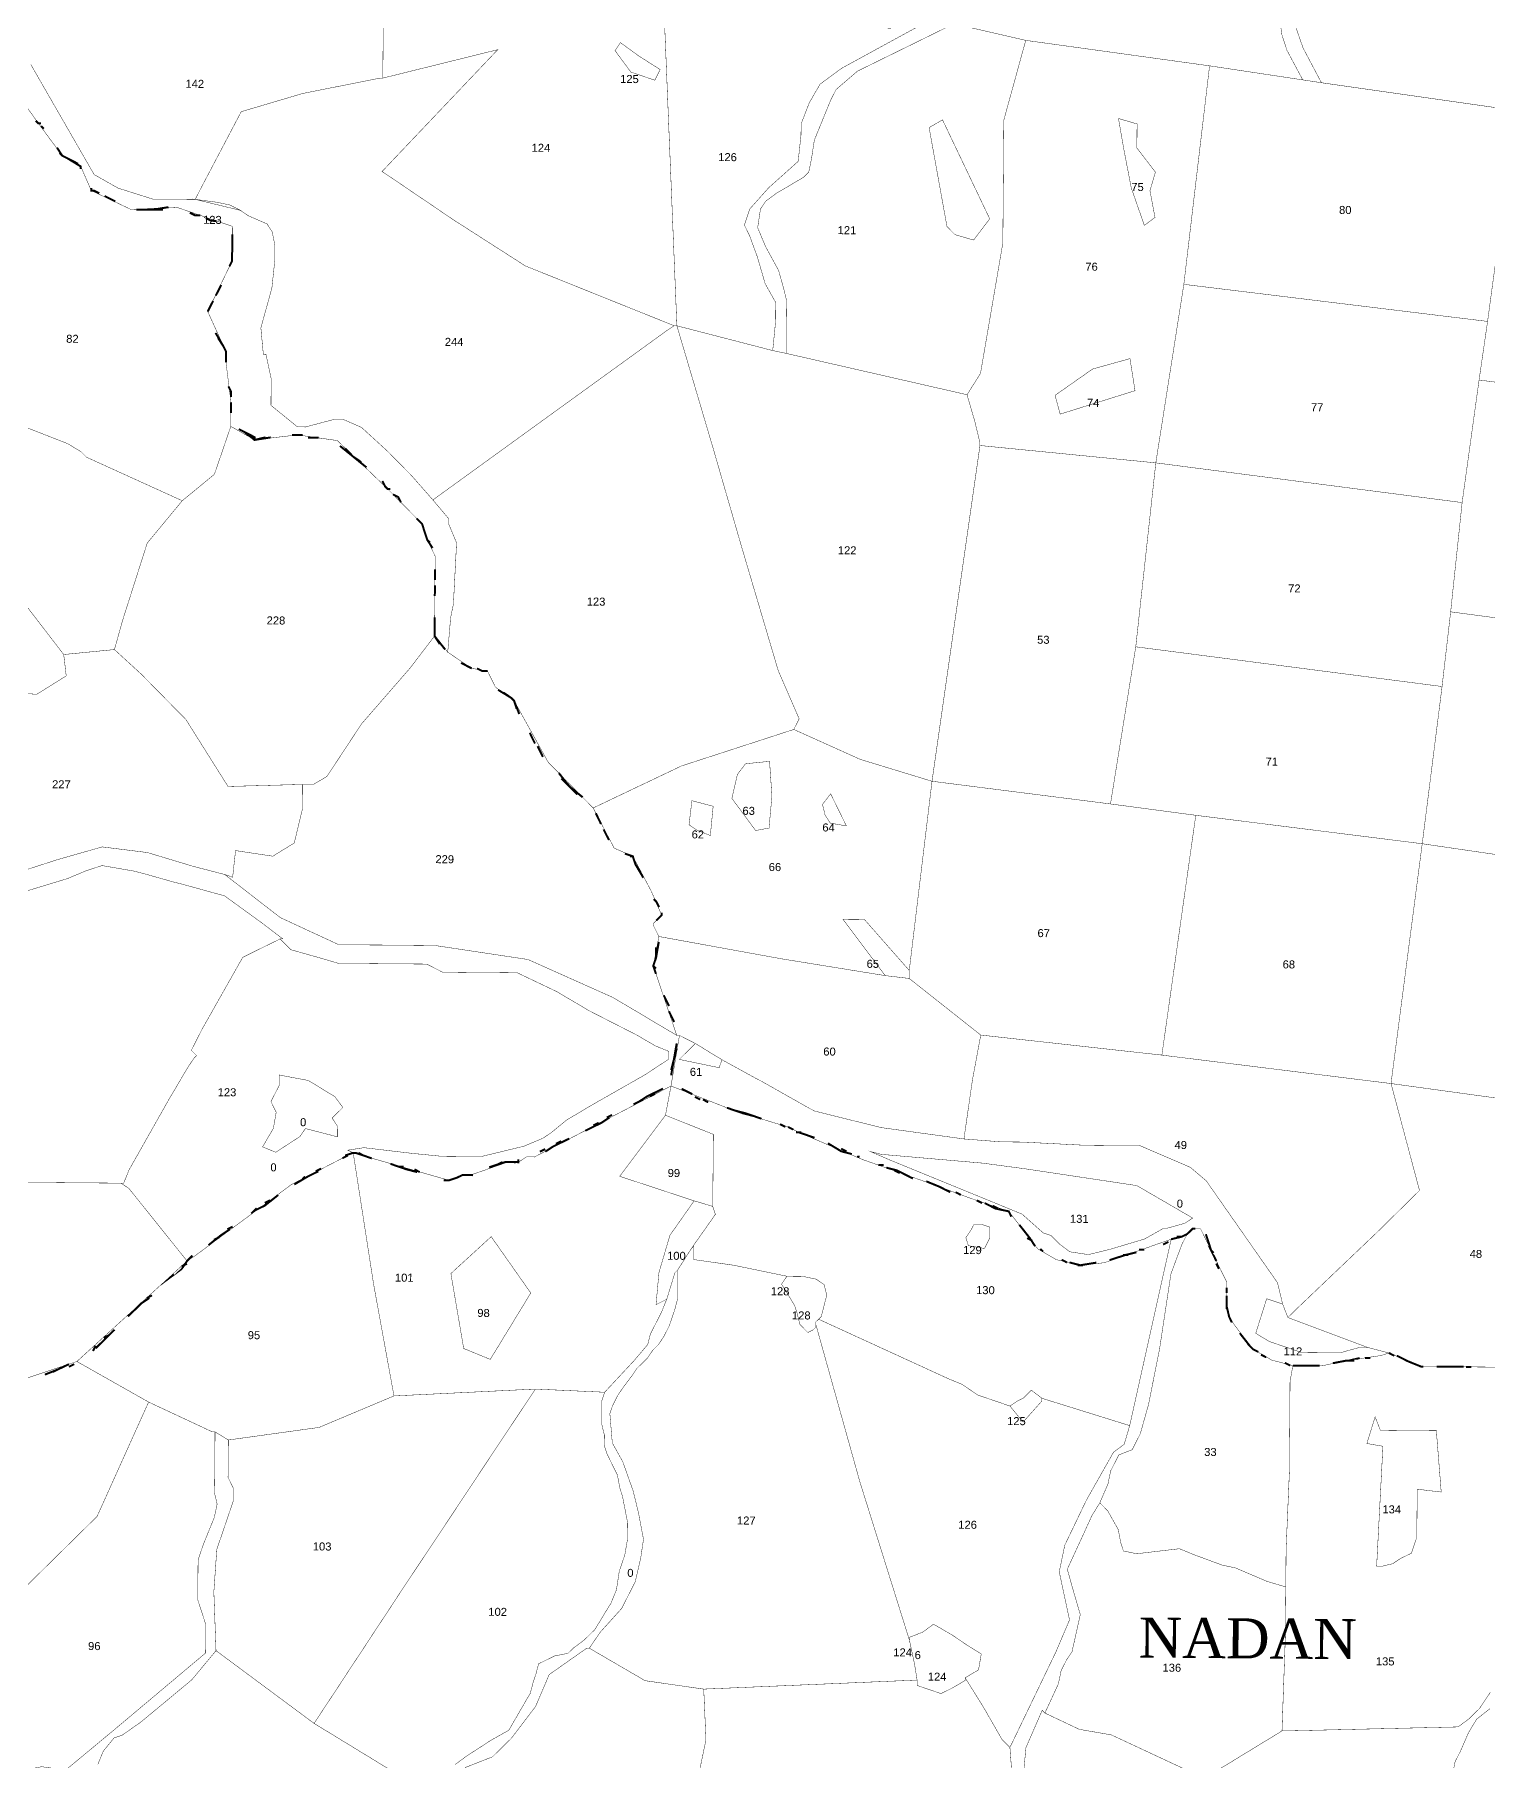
# Model space of a CAD drawing. Header units: metres. Extents: x 326467 to 340077, y 1811030 to 1824953.
# Drawn here: x 330084 to 332288, y 1820071 to 1822688 of the extents above; entities that cross this region are included whole.
import ezdxf

# ---------------------------------------------------------------- set-up
doc = ezdxf.new("R2010")
doc.units = ezdxf.units.M
doc.header["$MEASUREMENT"] = 0
for name, color, linetype in [('SURVEY NO.', 7, 'Continuous'), ('SURVEY PLOT BOUNDARY', 35, 'Continuous'), ('VILLAGE BOUNDARY', 212, 'Continuous'), ('VILLAGE NAME', 3, 'Continuous')]:
    doc.layers.add(name, color=color, linetype=linetype)
doc.styles.add('PDF Arial', font='arial.ttf')
doc.styles.get("Standard").update_dxf_attribs({"font": 'times.ttf'})

# ---------------------------------------------------------------- blocks, each defined once
blk = doc.blocks.new('16')
at = {"layer": 'SURVEY PLOT BOUNDARY', "lineweight": 18, "const_width": 0.606}
for points in [[(330056.7, 1821417.6), (330117.5, 1821437.4), (330186.4, 1821457), (330255.1, 1821448.4), (330323.6, 1821427.7), (330372, 1821415.2), (330456.4, 1821349.8), (330545.1, 1821308.7), (330690.6, 1821307.6), (330831.9, 1821286.3), (330960.8, 1821228.7), (331057.4, 1821171.3), (331061.5, 1821171.3), (331048.7, 1821094.6), (330841.7, 1820987), (330829.6, 1820987.1), (330817.4, 1820979.1), (330801.2, 1820979.2), (330744.5, 1820959.5), (330732.4, 1820959.6), (330712.1, 1820951.6), (330566.9, 1820993.2), (330558.8, 1820997.3), (330583.1, 1821001.1), (330655.8, 1820992.5), (330700.2, 1820988.1), (330760.9, 1820987.6), (330809.5, 1820999.4), (330825.7, 1821003.3), (330854.1, 1821015.2), (330866.3, 1821023.2), (330890.7, 1821043.2), (330931.3, 1821067.2), (331008.4, 1821111.1), (331045, 1821135), (331045.1, 1821147.2), (331024.9, 1821155.4), (330996.8, 1821171.8), (330924.3, 1821208.8), (330876, 1821237.4), (330815.6, 1821266.2), (330702.4, 1821267.1), (330678.2, 1821279.4), (330544.8, 1821280.4), (330516.6, 1821288.7), (330472.2, 1821301.2), (330456.2, 1821317.5), (330460.2, 1821317.5), (330428.1, 1821342), (330371.8, 1821382.8), (330311.3, 1821399.5), (330295.1, 1821403.6), (330250.8, 1821416.1), (330234.6, 1821420.3), (330186.2, 1821428.7), (330161.9, 1821420.8), (330133.5, 1821408.9), (330068.6, 1821389.2)], [(330078.3, 1822642.6), (330174.1, 1822476.1), (330210.3, 1822455.6), (330262.7, 1822439), (330327.4, 1822438.5), (330396, 1822421.8), (330408, 1822413.6), (330436.2, 1822401.3), (330444.2, 1822389.1), (330448.1, 1822368.8), (330447.9, 1822344.6), (330443.6, 1822304.2), (330426.9, 1822243.6), (330430.7, 1822203.2), (330434.7, 1822203.1), (330442.5, 1822166.7), (330442.2, 1822126.3), (330482.4, 1822093.6), (330494.5, 1822093.5), (330539.1, 1822105.3), (330551.2, 1822105.2), (330579.4, 1822092.9), (330619.5, 1822056.2), (330655.6, 1822019.5), (330687.7, 1821982.9), (330711.7, 1821954.4), (330711.7, 1821946.3), (330723.6, 1821917.9), (330718.8, 1821824.9), (330714.6, 1821804.7), (330710.2, 1821752.2), (330690.2, 1821776.6), (330691.1, 1821897.9), (330679.2, 1821922.3), (330671.3, 1821946.6), (330619.1, 1821999.6), (330542.9, 1822072.9), (330482.3, 1822081.5), (330417.5, 1822073.9), (330381.3, 1822094.4), (330381.6, 1822130.8), (330374, 1822191.5), (330374.1, 1822207.7), (330346.3, 1822268.5), (330383.3, 1822345.1), (330383.7, 1822397.6), (330299, 1822426.6), (330230.2, 1822423.1), (330169.8, 1822451.8), (330153.9, 1822488.3), (330125.8, 1822504.7), (330089.8, 1822553.5), (330057.8, 1822598.3)], [(331477.6, 1822704.6), (331331.5, 1822632.9), (331298.9, 1822604.9), (331290.7, 1822588.7), (331266, 1822528.3), (331261.7, 1822500), (331257.5, 1822479.8), (331249.4, 1822471.8), (331208.8, 1822447.9), (331192.5, 1822435.9), (331184.3, 1822423.8), (331180.1, 1822395.5), (331192, 1822367.1), (331211.9, 1822330.6), (331219.8, 1822302.2), (331223.7, 1822286), (331223.5, 1822261.8), (331223.2, 1822225.4), (331223.1, 1822205.1), (331202.9, 1822209.3), (331207.3, 1822253.8), (331207.5, 1822282.1), (331191.5, 1822310.5), (331179.7, 1822351), (331167.8, 1822383.5), (331159.9, 1822399.7), (331164, 1822411.8), (331168.1, 1822423.9), (331196.7, 1822456), (331241.5, 1822496.1), (331245.8, 1822536.5), (331245.9, 1822552.7), (331258.3, 1822584.9), (331274.7, 1822613.1), (331307.2, 1822637.1), (331453.4, 1822716.9)], [(330612.8, 1822755.7), (330611.8, 1822622.3), (330607.7, 1822622.3), (330490.3, 1822599), (330397.1, 1822571.4), (330335.6, 1822454.6), (330327.4, 1822438.5), (330262.7, 1822439), (330210.3, 1822455.6), (330174.1, 1822476.1), (330078.3, 1822642.6)], [(330057.8, 1822598.3), (330089.8, 1822553.5), (330125.8, 1822504.7), (330153.9, 1822488.3), (330169.8, 1822451.8), (330230.2, 1822423.1), (330299, 1822426.6), (330383.7, 1822397.6), (330383.3, 1822345.1), (330346.3, 1822268.5), (330374.1, 1822207.7), (330374, 1822191.5), (330381.6, 1822130.8), (330381.3, 1822094.4), (330356.5, 1822021.8), (330307.7, 1821981.7), (330162.7, 1822047.6), (330154.6, 1822055.7), (330134.5, 1822068), (329997.5, 1822121.6)], [(330022.5, 1821692.8), (330087.1, 1821688.3), (330131.8, 1821716.2), (330128, 1821748.6), (330204.9, 1821756.1), (330245, 1821719.4), (330313.2, 1821650.1), (330377.1, 1821548.6), (330490.3, 1821551.7), (330490.1, 1821515.4), (330477.5, 1821462.9), (330445, 1821442.9), (330388.5, 1821451.4), (330384.1, 1821411), (330372, 1821415.2), (330323.6, 1821427.7), (330255.1, 1821448.4), (330186.4, 1821457), (330117.5, 1821437.4), (330056.7, 1821417.6)], [(330068.6, 1821389.2), (330133.5, 1821408.9), (330161.9, 1821420.8), (330186.2, 1821428.7), (330234.6, 1821420.3), (330250.8, 1821416.1), (330295.1, 1821403.6), (330311.3, 1821399.5), (330371.8, 1821382.8), (330428.1, 1821342), (330460.2, 1821317.5), (330456.2, 1821317.5), (330431.8, 1821305.6), (330399.4, 1821289.6), (330378.9, 1821253.4), (330337.9, 1821180.9), (330321.5, 1821148.7), (330329.5, 1821140.6), (330325.4, 1821136.6), (330317.2, 1821124.5), (330288.6, 1821076.2), (330268.1, 1821040), (330227.1, 1820967.5), (330218.9, 1820947.3), (330214.8, 1820947.4), (330206.7, 1820947.4), (330065.2, 1820948.5)], [(330449.6, 1820994.1), (330449.6, 1820994.1)], [(331566.2, 1820043.4), (331562.5, 1820091.9), (331632.3, 1820236.9), (331652.9, 1820285.3), (331637.3, 1820358.2), (331645.7, 1820398.6), (331678.6, 1820467.1), (331719.6, 1820539.5), (331735.8, 1820551.5), (331744.1, 1820579.8), (331807, 1820862.3), (331831.3, 1820870.2), (331827.2, 1820862.2), (331823.1, 1820854.1), (331806.6, 1820809.7), (331789.5, 1820696.7), (331772.7, 1820611.9), (331760.2, 1820567.5), (331747.9, 1820543.3), (331727.6, 1820535.4), (331715.3, 1820511.2), (331711.1, 1820491.1), (331698.8, 1820462.9), (331686.5, 1820442.7), (331670, 1820406.5), (331649.5, 1820362.2), (331657.4, 1820333.8), (331669.2, 1820293.3), (331656.6, 1820236.8), (331648.4, 1820224.7), (331640.2, 1820208.6), (331636, 1820188.4), (331615.5, 1820144.1), (331611.4, 1820148.1), (331586.8, 1820091.7), (331582.3, 1820043.2)], [(330721.4, 1820066.1), (330737.7, 1820078.1), (330774.3, 1820102), (330802.7, 1820118), (330819.1, 1820146.2), (330835.5, 1820174.4), (330839.6, 1820190.5), (330843.8, 1820202.6), (330847.9, 1820218.7), (330856, 1820222.7), (330872.3, 1820230.7), (330892.5, 1820234.6), (330900.7, 1820242.6), (330916.9, 1820254.6), (330933.2, 1820270.6), (330945.5, 1820290.8), (330957.8, 1820310.9), (330966, 1820331), (330970.3, 1820359.3), (330978.6, 1820383.5), (330982.8, 1820407.7), (330983, 1820432), (330979.1, 1820452.2), (330975.2, 1820472.5), (330971.3, 1820484.6), (330967.4, 1820504.9), (330963.4, 1820513), (330951.5, 1820537.4), (330947.5, 1820549.5), (330947.6, 1820565.7), (330943.7, 1820581.9), (330943.9, 1820606.2), (330944, 1820618.3), (330948.1, 1820630.4), (330993, 1820678.6), (331013.4, 1820702.7), (331017.5, 1820718.8), (331034, 1820751), (331042.2, 1820771.2), (331054.6, 1820811.5), (331058.7, 1820815.5), (331058.6, 1820803.4), (331058.5, 1820787.2), (331058.4, 1820771), (331054.2, 1820754.9), (331050.1, 1820742.8), (331045.9, 1820730.7), (331037.7, 1820714.6), (331029.5, 1820702.5), (331021.4, 1820694.5), (331013.2, 1820682.4), (331005.1, 1820674.4), (330996.9, 1820666.4), (330988.7, 1820654.3), (330976.5, 1820638.2), (330968.3, 1820626.2), (330964.2, 1820618.1), (330960.1, 1820610.1), (330956, 1820598), (330959.7, 1820553.5), (330975.6, 1820525), (330991.4, 1820480.4), (330999.3, 1820448), (331007, 1820407.5), (331002.8, 1820379.3), (330994.4, 1820342.9), (330973.9, 1820302.7), (330941.3, 1820266.5), (330924.9, 1820242.4), (330920.9, 1820242.4), (330864, 1820202.4), (330843.4, 1820154.1), (330806.6, 1820105.8), (330778.1, 1820077.8), (330737.6, 1820061.9)], [(331224.4, 1820806.2), (331224.4, 1820806.2)], [(332290.8, 1820175.3), (332274.5, 1820151.1), (332258.2, 1820135.1), (332241.9, 1820123.1), (331979.1, 1820117), (331975, 1820117), (331980.2, 1820262.6), (331980.7, 1820331.3), (331980.8, 1820335.3), (331981.2, 1820391.9), (331986.2, 1820509.2), (331987.2, 1820646.6), (331991.5, 1820670.8), (332035.9, 1820670.5), (332072.4, 1820678.3), (332125, 1820686), (332137.1, 1820689.9), (332157.3, 1820681.7), (332185.5, 1820669.4), (332294.6, 1820668.5)], [(332233.3, 1820050.4), (332237.5, 1820070.5), (332245.7, 1820086.6), (332258, 1820114.9), (332270.3, 1820135), (332290.6, 1820151)], [(330668.6, 1820030.1), (330507.6, 1820128.4), (330642.6, 1820333.5), (330843.1, 1820635.2), (330948.1, 1820630.4), (330944, 1820618.3), (330943.9, 1820606.2), (330943.7, 1820581.9), (330947.6, 1820565.7), (330947.5, 1820549.5), (330951.5, 1820537.4), (330963.4, 1820513), (330967.4, 1820504.9), (330971.3, 1820484.6), (330975.2, 1820472.5), (330979.1, 1820452.2), (330983, 1820432), (330982.8, 1820407.7), (330978.6, 1820383.5), (330970.3, 1820359.3), (330966, 1820331), (330957.8, 1820310.9), (330945.5, 1820290.8), (330933.2, 1820270.6), (330916.9, 1820254.6), (330900.7, 1820242.6), (330892.5, 1820234.6), (330872.3, 1820230.7), (330856, 1820222.7), (330847.9, 1820218.7), (330843.8, 1820202.6), (330839.6, 1820190.5), (330835.5, 1820174.4), (330819.1, 1820146.2), (330802.7, 1820118), (330774.3, 1820102), (330737.7, 1820078.1), (330721.4, 1820066.1)], [(331857.3, 1820045.2), (331975, 1820117), (331979.1, 1820117), (332241.9, 1820123.1), (332258.2, 1820135.1), (332274.5, 1820151.1), (332290.8, 1820175.3)], [(332290.6, 1820151), (332270.3, 1820135), (332258, 1820114.9), (332245.7, 1820086.6), (332237.5, 1820070.5), (332233.3, 1820050.4)], [(330127.1, 1820054.5), (330204.4, 1820118.6), (330342.7, 1820234.8), (330343.1, 1820279.2), (330331.2, 1820315.7), (330331.7, 1820376.4), (330340, 1820400.6), (330348.2, 1820420.7), (330356.4, 1820440.9), (330360.6, 1820461), (330356.7, 1820477.3), (330357, 1820509.6), (330357.4, 1820570.2), (330377.6, 1820558), (330377.1, 1820501.4), (330385.1, 1820485.1), (330384.9, 1820464.9), (330360.1, 1820392.3), (330355.6, 1820327.7), (330358.9, 1820238.7), (330322.2, 1820194.5), (330244.9, 1820130.4), (330216.4, 1820110.4), (330204.3, 1820106.4), (330188, 1820086.4), (330179.7, 1820066.2)], [(331410.2, 1820258.9), (331410.1, 1820254.8), (331410.2, 1820258.9)], [(331410.1, 1820254.8), (331410.2, 1820258.9), (331410.1, 1820254.8)], [(330179.7, 1820066.2), (330188, 1820086.4), (330204.3, 1820106.4), (330216.4, 1820110.4), (330244.9, 1820130.4), (330322.2, 1820194.5), (330358.9, 1820238.7), (330507.6, 1820128.4), (330668.6, 1820030.1)], [(331084.9, 1820022.8), (331101.7, 1820103.6), (331098.3, 1820180.4), (331421.8, 1820194.1), (331421.8, 1820190), (331421.7, 1820186), (331458, 1820173.6), (331474.3, 1820181.6), (331494.6, 1820193.5), (331494.6, 1820197.6), (331522.5, 1820152.9), (331550.5, 1820104.1), (331562.5, 1820091.9), (331566.2, 1820043.4)], [(331582.3, 1820043.2), (331586.8, 1820091.7), (331611.4, 1820148.1), (331615.5, 1820144.1), (331667.8, 1820119.4), (331716.3, 1820111), (331857.3, 1820045.2)]]:
    blk.add_lwpolyline(points, dxfattribs=at)
for points in [[(332078.2, 1823007.2), (332203.4, 1822994.1), (332389.6, 1823016.9), (332355.3, 1822762.5), (332333.6, 1822572.6), (332034.8, 1822615.3), (332006.9, 1822668.1), (331987.1, 1822724.9), (332007.3, 1822724.7), (332055.7, 1822716.3), (332056.1, 1822760.7), (332048, 1822764.8), (332031.8, 1822760.9), (331979.7, 1822813.9), (331975.7, 1822822), (331968, 1822866.5), (331976.6, 1822935.2), (331948.3, 1822939.5), (331944.5, 1822963.8), (331944.7, 1822992.1), (331940.8, 1823012.3), (331920.7, 1823028.6), (331944.9, 1823024.4), (332025.7, 1823011.7)], [(331932.1, 1822927.5), (331935.8, 1822895.1), (331919.7, 1822895.2), (331927.5, 1822862.8), (331943.7, 1822862.7), (331955.4, 1822806), (331959.4, 1822801.9), (331923.2, 1822822.4), (331894.4, 1822766), (331918.4, 1822729.5), (331938.8, 1822749.5), (331942.9, 1822765.7), (331963.2, 1822773.6), (331974.7, 1822688.6), (331982.6, 1822664.3), (332006.5, 1822619.6), (331865.2, 1822640.9), (331586.5, 1822679.5), (331477.6, 1822704.6), (331482.3, 1822789.4), (331490.5, 1822809.6), (331498.7, 1822829.7), (331637.4, 1822982.3), (331770.5, 1822948.9)], [(332034.8, 1822615.3), (332006.5, 1822619.6), (331982.6, 1822664.3), (331974.7, 1822688.6), (331963.2, 1822773.6), (331959.4, 1822801.9), (331975.7, 1822822), (331979.7, 1822813.9), (332031.8, 1822760.9), (332048, 1822764.8), (332056.1, 1822760.7), (332055.7, 1822716.3), (332007.3, 1822724.7), (331987.1, 1822724.9), (332006.9, 1822668.1)], [(331037.2, 1822748.4), (331057.6, 1822246.9), (331053.6, 1822246.9), (330827.9, 1822337.6), (330719.3, 1822407.2), (330610.7, 1822480.8), (330786, 1822665.4), (330611.8, 1822622.3), (330612.8, 1822755.7), (330766.5, 1822758.6), (331029.2, 1822748.5)], [(331344.2, 1822709.6), (331380.5, 1822697.2), (331417, 1822721.2), (331441.3, 1822717), (331453.4, 1822716.9), (331307.2, 1822637.1), (331274.7, 1822613.1), (331258.3, 1822584.9), (331245.9, 1822552.7), (331245.8, 1822536.5), (331241.5, 1822496.1), (331196.7, 1822456), (331168.1, 1822423.9), (331164, 1822411.8), (331159.9, 1822399.7), (331167.8, 1822383.5), (331179.7, 1822351), (331191.5, 1822310.5), (331207.5, 1822282.1), (331207.3, 1822253.8), (331202.9, 1822209.3), (331057.6, 1822246.9), (331037.2, 1822748.4)], [(331553.2, 1822558.4), (331551.8, 1822372.4), (331517.9, 1822174.6), (331497.5, 1822142.4), (331223.1, 1822205.1), (331223.2, 1822225.4), (331223.5, 1822261.8), (331223.7, 1822286), (331219.8, 1822302.2), (331211.9, 1822330.6), (331192, 1822367.1), (331180.1, 1822395.5), (331184.3, 1822423.8), (331192.5, 1822435.9), (331208.8, 1822447.9), (331249.4, 1822471.8), (331257.5, 1822479.8), (331261.7, 1822500), (331266, 1822528.3), (331290.7, 1822588.7), (331298.9, 1822604.9), (331331.5, 1822632.9), (331477.6, 1822704.6), (331586.5, 1822679.5)], [(331053.6, 1822246.9), (331041.4, 1822238.9), (330687.7, 1821982.9), (330655.6, 1822019.5), (330619.5, 1822056.2), (330579.4, 1822092.9), (330551.2, 1822105.2), (330539.1, 1822105.3), (330494.5, 1822093.5), (330482.4, 1822093.6), (330442.2, 1822126.3), (330442.5, 1822166.7), (330434.7, 1822203.1), (330430.7, 1822203.2), (330426.9, 1822243.6), (330443.6, 1822304.2), (330447.9, 1822344.6), (330448.1, 1822368.8), (330444.2, 1822389.1), (330436.2, 1822401.3), (330408, 1822413.6), (330396, 1822421.8), (330379.9, 1822430), (330359.7, 1822434.2), (330327.4, 1822438.5), (330335.6, 1822454.6), (330397.1, 1822571.4), (330490.3, 1822599), (330607.7, 1822622.3), (330611.8, 1822622.3), (330786, 1822665.4), (330610.7, 1822480.8), (330719.3, 1822407.2), (330827.9, 1822337.6)], [(330963.8, 1822664), (330972, 1822676.1), (331000.1, 1822655.7), (331032.3, 1822635.2), (331024.1, 1822619.1), (330987.8, 1822631.5)], [(331032.3, 1822635.2), (331000.1, 1822655.7), (330972, 1822676.1), (330963.8, 1822664), (330987.8, 1822631.5), (331024.1, 1822619.1)], [(331865.2, 1822640.9), (331826.2, 1822309.7), (331783.7, 1822039.1), (331517.1, 1822065.4), (331517.1, 1822069.5), (331509.3, 1822101.9), (331497.5, 1822142.4), (331517.9, 1822174.6), (331551.8, 1822372.4), (331553.2, 1822558.4), (331586.5, 1822679.5)], [(332006.5, 1822619.6), (332034.8, 1822615.3), (332333.6, 1822572.6), (332325.2, 1822536.3), (332316.7, 1822475.7), (332286.7, 1822253.5), (331826.2, 1822309.7), (331865.2, 1822640.9)], [(331440, 1822547.2), (331460.3, 1822559.1), (331531.9, 1822409), (331507.4, 1822376.8), (331479.1, 1822385.1), (331467.1, 1822397.3)], [(331479.1, 1822385.1), (331507.4, 1822376.8), (331531.9, 1822409), (331460.3, 1822559.1), (331440, 1822547.2), (331467.1, 1822397.3)], [(331727.1, 1822561.1), (331755.3, 1822552.8), (331755, 1822516.4), (331783.1, 1822479.8), (331774.8, 1822451.6), (331782.5, 1822411.1), (331766.3, 1822399.1), (331746.5, 1822455.8), (331734.8, 1822516.6)], [(331746.5, 1822455.8), (331766.3, 1822399.1), (331782.5, 1822411.1), (331774.8, 1822451.6), (331783.1, 1822479.8), (331755, 1822516.4), (331755.3, 1822552.8), (331727.1, 1822561.1), (331734.8, 1822516.6)], [(332740.5, 1822395.6), (332701.9, 1822108.8), (332273.8, 1822164.7), (332286.7, 1822253.5), (332316.7, 1822475.7), (332349, 1822471.4), (332449.8, 1822434.2), (332583, 1822417)], [(330379.9, 1822430), (330396, 1822421.8), (330327.4, 1822438.5), (330359.7, 1822434.2)], [(332286.7, 1822253.5), (332273.8, 1822164.7), (332248.1, 1821978.9), (331783.7, 1822039.1), (331826.2, 1822309.7)], [(331064.6, 1821579.7), (330930.7, 1821516), (330862.5, 1821585.3), (330810.7, 1821678.7), (330782.5, 1821699.1), (330770.6, 1821723.4), (330746.4, 1821727.7), (330710.2, 1821752.2), (330714.6, 1821804.7), (330718.8, 1821824.9), (330723.6, 1821917.9), (330711.7, 1821946.3), (330711.7, 1821954.4), (330687.7, 1821982.9), (331041.4, 1822238.9), (331053.6, 1822246.9), (331057.6, 1822246.9), (331112.8, 1822060.4), (331156.1, 1821910.5), (331211.3, 1821724.1), (331243, 1821651.1), (331234.8, 1821635)], [(331202.9, 1822209.3), (331223.1, 1822205.1), (331497.5, 1822142.4), (331509.3, 1822101.9), (331517.1, 1822069.5), (331517.1, 1822065.4), (331444.4, 1821556.5), (331335.5, 1821589.7), (331234.8, 1821635), (331243, 1821651.1), (331211.3, 1821724.1), (331156.1, 1821910.5), (331112.8, 1822060.4), (331057.6, 1822246.9)], [(331630.9, 1822141.4), (331687.8, 1822181.3), (331744.5, 1822197.1), (331752.2, 1822148.5), (331638.7, 1822113)], [(331630.9, 1822141.4), (331638.7, 1822113), (331752.2, 1822148.5), (331744.5, 1822197.1), (331687.8, 1822181.3)], [(330254.6, 1821917.5), (330217.3, 1821800.5), (330204.9, 1821756.1), (330128, 1821748.6), (330056, 1821842.2), (330023.7, 1821846.5), (329995, 1821794.1), (329950.3, 1821770.2), (329942, 1821746), (329986.2, 1821713.3), (329928.9, 1821616.7), (329912.5, 1821584.5), (329819.9, 1821637.8), (329747.5, 1821682.8), (329703.5, 1821739.8), (329679.5, 1821784.4), (329781.9, 1821949.4), (329818.7, 1822009.8), (329912.9, 1822158.7), (329997.5, 1822121.6), (330134.5, 1822068), (330154.6, 1822055.7), (330162.7, 1822047.6), (330307.7, 1821981.7)], [(332701.9, 1822108.8), (332680.6, 1821959.4), (332650.9, 1821785.8), (332650.7, 1821757.5), (332230.7, 1821813.3), (332248.1, 1821978.9), (332273.8, 1822164.7)], [(330679.2, 1821922.3), (330691.1, 1821897.9), (330690.2, 1821776.6), (330653.4, 1821728.4), (330580, 1821644), (330526.8, 1821563.6), (330506.5, 1821551.6), (330490.3, 1821551.7), (330377.1, 1821548.6), (330313.2, 1821650.1), (330245, 1821719.4), (330204.9, 1821756.1), (330217.3, 1821800.5), (330254.6, 1821917.5), (330307.7, 1821981.7), (330356.5, 1822021.8), (330381.3, 1822094.4), (330417.5, 1822073.9), (330482.3, 1822081.5), (330542.9, 1822072.9), (330619.1, 1821999.6), (330671.3, 1821946.6)], [(331444.4, 1821556.5), (331517.1, 1822065.4), (331783.7, 1822039.1), (331753.3, 1821760.3), (331715, 1821522.1)], [(331753.3, 1821760.3), (331783.7, 1822039.1), (332248.1, 1821978.9), (332230.7, 1821813.3), (332217.7, 1821700.1)], [(329986.2, 1821713.3), (329942, 1821746), (329950.3, 1821770.2), (329995, 1821794.1), (330023.7, 1821846.5), (330056, 1821842.2), (330128, 1821748.6), (330131.8, 1821716.2), (330087.1, 1821688.3), (330022.5, 1821692.8)], [(332650.7, 1821757.5), (332599.5, 1821414.2), (332474.3, 1821427.3), (332332.9, 1821440.5), (332187.6, 1821461.8), (332217.7, 1821700.1), (332230.7, 1821813.3)], [(330710.2, 1821752.2), (330746.4, 1821727.7), (330770.6, 1821723.4), (330782.5, 1821699.1), (330810.7, 1821678.7), (330862.5, 1821585.3), (330930.7, 1821516), (330962.6, 1821455.1), (330990.8, 1821442.8), (331018.7, 1821390), (331034.6, 1821353.5), (331022.3, 1821341.4), (331022.3, 1821337.4), (331030.3, 1821321.2), (331021.8, 1821276.7), (331057.4, 1821171.3), (331061.5, 1821171.3), (331057.4, 1821171.3), (330960.8, 1821228.7), (330831.9, 1821286.3), (330690.6, 1821307.6), (330617.8, 1821308.2), (330545.1, 1821308.7), (330456.4, 1821349.8), (330372, 1821415.2), (330384.1, 1821411), (330388.5, 1821451.4), (330445, 1821442.9), (330477.5, 1821462.9), (330490.1, 1821515.4), (330490.3, 1821551.7), (330506.5, 1821551.6), (330526.8, 1821563.6), (330580, 1821644), (330653.4, 1821728.4), (330690.2, 1821776.6)], [(331715, 1821522.1), (331753.3, 1821760.3), (332217.7, 1821700.1), (332187.6, 1821461.8), (331844.3, 1821504.9)], [(331335.5, 1821589.7), (331444.4, 1821556.5), (331409.9, 1821269.7), (331341.8, 1821347.1), (331309.4, 1821347.3), (331373.4, 1821261.9), (331216, 1821287.4), (331030.3, 1821321.2), (331022.3, 1821337.4), (331022.3, 1821341.4), (331034.6, 1821353.5), (331018.7, 1821390), (330990.8, 1821442.8), (330962.6, 1821455.1), (330930.7, 1821516), (331064.6, 1821579.7), (331234.8, 1821635)], [(331161.7, 1821583), (331198.1, 1821586.7), (331201.7, 1821534.1), (331197.3, 1821485.6), (331177, 1821481.8), (331141, 1821530.5), (331149.4, 1821566.9)], [(331141, 1821530.5), (331177, 1821481.8), (331197.3, 1821485.6), (331201.7, 1821534.1), (331198.1, 1821586.7), (331161.7, 1821583), (331149.4, 1821566.9)], [(331278.4, 1821521.4), (331290.7, 1821537.5), (331314.6, 1821488.8), (331290.3, 1821493), (331282.3, 1821505.2)], [(331290.3, 1821493), (331314.6, 1821488.8), (331290.7, 1821537.5), (331278.4, 1821521.4), (331282.3, 1821505.2)], [(331715, 1821522.1), (331844.3, 1821504.9), (331792.9, 1821141.4), (331518.3, 1821171.8), (331409.8, 1821257.6), (331409.9, 1821265.7), (331409.9, 1821269.7), (331444.4, 1821556.5)], [(331076, 1821490.6), (331080.4, 1821527), (331112.6, 1821518.6), (331108.3, 1821474.2), (331088.1, 1821482.4)], [(331112.6, 1821518.6), (331080.4, 1821527), (331076, 1821490.6), (331088.1, 1821482.4), (331108.3, 1821474.2)], [(332187.6, 1821461.8), (332140.3, 1821098.3), (331792.9, 1821141.4), (331844.3, 1821504.9)], [(332591.3, 1821398.1), (332451.2, 1821055.5), (332140.3, 1821098.3), (332187.6, 1821461.8), (332332.9, 1821440.5), (332474.3, 1821427.3), (332599.5, 1821414.2)], [(331409.9, 1821269.7), (331409.9, 1821265.7), (331409.8, 1821257.6), (331373.4, 1821261.9), (331309.4, 1821347.3), (331341.8, 1821347.1)], [(331024.9, 1821155.4), (331045.1, 1821147.2), (331045, 1821135), (331008.4, 1821111.1), (330931.3, 1821067.2), (330890.7, 1821043.2), (330866.3, 1821023.2), (330854.1, 1821015.2), (330825.7, 1821003.3), (330809.5, 1820999.4), (330760.9, 1820987.6), (330720.5, 1820987.9), (330700.2, 1820988.1), (330655.8, 1820992.5), (330583.1, 1821001.1), (330558.8, 1820997.3), (330566.9, 1820993.2), (330550.6, 1820985.2), (330473.5, 1820945.4), (330327.2, 1820837.3), (330315, 1820829.3), (330226.9, 1820939.2), (330214.8, 1820947.4), (330218.9, 1820947.3), (330227.1, 1820967.5), (330268.1, 1821040), (330288.6, 1821076.2), (330317.2, 1821124.5), (330325.4, 1821136.6), (330329.5, 1821140.6), (330321.5, 1821148.7), (330337.9, 1821180.9), (330378.9, 1821253.4), (330399.4, 1821289.6), (330431.8, 1821305.6), (330456.2, 1821317.5), (330472.2, 1821301.2), (330516.6, 1821288.7), (330544.8, 1821280.4), (330678.2, 1821279.4), (330702.4, 1821267.1), (330815.6, 1821266.2), (330876, 1821237.4), (330924.3, 1821208.8), (330996.8, 1821171.8)], [(331373.4, 1821261.9), (331409.8, 1821257.6), (331518.3, 1821171.8), (331505.6, 1821103.2), (331492.8, 1821014.3), (331367.6, 1821031.5), (331266.7, 1821056.5), (331258.7, 1821060.6), (331186.2, 1821101.6), (331178.2, 1821105.7), (331125.9, 1821134.4), (331085.6, 1821159), (331061.5, 1821171.3), (331057.4, 1821171.3), (331021.8, 1821276.7), (331030.3, 1821321.2), (331216, 1821287.4)], [(331831.3, 1820870.2), (331807, 1820862.3), (331705.6, 1820826.7), (331669.2, 1820822.9), (331632.9, 1820831.3), (331604.7, 1820847.7), (331560.7, 1820904.6), (331500.2, 1820925.3), (331455.9, 1820941.8), (331338.9, 1820983.2), (331242.2, 1821024.4), (331226.1, 1821032.6), (331197.9, 1821040.9), (331133.4, 1821061.6), (331048.7, 1821094.6), (331061.5, 1821171.3), (331085.6, 1821159), (331061.2, 1821134.9), (331121.7, 1821122.3), (331125.9, 1821134.4), (331178.2, 1821105.7), (331186.2, 1821101.6), (331258.7, 1821060.6), (331266.7, 1821056.5), (331367.6, 1821031.5), (331492.8, 1821014.3), (331549.4, 1821009.9), (331581.7, 1821009.6), (331674.7, 1821004.8), (331759.5, 1821004.2), (331836.1, 1820971.3), (331860.2, 1820950.8), (331968.2, 1820796.4), (331976, 1820764), (331951.8, 1820772.2), (331935.2, 1820719.8), (331955.3, 1820707.5), (331979.5, 1820699.2), (332003.7, 1820691), (332032, 1820690.8), (332064.4, 1820690.5), (332092.7, 1820698.4), (332104.9, 1820698.3), (332137.1, 1820689.9), (332125, 1820686), (332072.4, 1820678.3), (332035.9, 1820670.5), (331991.5, 1820670.8), (331975.3, 1820675), (331959.2, 1820679.2), (331931, 1820695.6), (331903, 1820732.2), (331895, 1820744.4), (331891.1, 1820768.7), (331891.4, 1820797), (331851.6, 1820878.1), (331839.4, 1820878.2)], [(331996.1, 1820755.7), (331983.9, 1820743.7), (331976, 1820764), (331968.2, 1820796.4), (331860.2, 1820950.8), (331836.1, 1820971.3), (331759.5, 1821004.2), (331674.7, 1821004.8), (331581.7, 1821009.6), (331549.4, 1821009.9), (331492.8, 1821014.3), (331505.6, 1821103.2), (331518.3, 1821171.8), (331792.9, 1821141.4), (332140.3, 1821098.3), (332183.5, 1820936.2), (332118.3, 1820872)], [(331061.2, 1821134.9), (331085.6, 1821159), (331125.9, 1821134.4), (331121.7, 1821122.3)], [(330449.6, 1820994.1), (330429.5, 1821002.3), (330445.9, 1821030.5), (330450.1, 1821054.7), (330442.2, 1821071), (330454.5, 1821095.1), (330454.6, 1821111.3), (330499, 1821102.9), (330539.2, 1821078.3), (330551.2, 1821062), (330534.9, 1821046), (330542.9, 1821033.8), (330542.8, 1821017.6), (330494.4, 1821030.1), (330486.2, 1821018.1)], [(330449.6, 1820994.1), (330486.2, 1821018.1), (330494.4, 1821030.1), (330542.8, 1821017.6), (330542.9, 1821033.8), (330534.9, 1821046), (330551.2, 1821062), (330539.2, 1821078.3), (330499, 1821102.9), (330454.6, 1821111.3), (330454.5, 1821095.1), (330442.2, 1821071), (330450.1, 1821054.7), (330445.9, 1821030.5), (330429.5, 1821002.3)], [(331040.3, 1821050.2), (330970.9, 1820957.7), (331083.8, 1820920.5), (331047, 1820868.2), (331030.4, 1820811.7), (331026, 1820763.2), (331042.2, 1820771.2), (331034, 1820751), (331017.5, 1820718.8), (331013.4, 1820702.7), (330993, 1820678.6), (330948.1, 1820630.4), (330843.1, 1820635.2), (330628.7, 1820624.8), (330597.7, 1820794.8), (330566.9, 1820993.2), (330712.1, 1820951.6), (330732.4, 1820959.6), (330744.5, 1820959.5), (330801.2, 1820979.2), (330817.4, 1820979.1), (330829.6, 1820987.1), (330841.7, 1820987), (331048.7, 1821094.6)], [(331242.2, 1821024.4), (331338.9, 1820983.2), (331455.9, 1820941.8), (331500.2, 1820925.3), (331560.7, 1820904.6), (331604.7, 1820847.7), (331632.9, 1820831.3), (331669.2, 1820822.9), (331705.6, 1820826.7), (331807, 1820862.3), (331744.1, 1820579.8), (331611.1, 1820621.2), (331595, 1820633.5), (331582.8, 1820621.4), (331574.6, 1820617.5), (331562.5, 1820609.5), (331514.1, 1820626), (331489.9, 1820642.4), (331469.8, 1820650.6), (331272.4, 1820741.1), (331276.5, 1820745.1), (331280.6, 1820761.2), (331284.8, 1820777.4), (331280.9, 1820793.6), (331268.8, 1820801.8), (331248.6, 1820806), (331224.4, 1820806.2), (331143.7, 1820822.9), (331083.1, 1820831.5), (331083.2, 1820851.7), (331079.2, 1820847.7), (331116, 1820900), (331112, 1820912.1), (331112.9, 1821021.3), (331040.3, 1821050.2), (331048.7, 1821094.6), (331133.4, 1821061.6), (331197.9, 1821040.9), (331226.1, 1821032.6)], [(332451.2, 1821055.5), (332403.8, 1820667.7), (332371.4, 1820667.9), (332302.7, 1820668.4), (332294.6, 1820668.5), (332185.5, 1820669.4), (332157.3, 1820681.7), (332137.1, 1820689.9), (332104.9, 1820698.3), (331983.9, 1820743.7), (331996.1, 1820755.7), (332118.3, 1820872), (332183.5, 1820936.2), (332140.3, 1821098.3)], [(331112, 1820912.1), (331083.8, 1820920.5), (330970.9, 1820957.7), (331040.3, 1821050.2), (331112.9, 1821021.3)], [(330628.7, 1820624.8), (330515.2, 1820577.1), (330377.6, 1820558), (330357.4, 1820570.2), (330353.4, 1820570.3), (330256.7, 1820615.5), (330148, 1820677), (330315, 1820829.3), (330327.2, 1820837.3), (330473.5, 1820945.4), (330550.6, 1820985.2), (330566.9, 1820993.2), (330597.7, 1820794.8)], [(331585.4, 1820969.1), (331642, 1820960.6), (331755, 1820943.6), (331839.6, 1820894.4), (331827.4, 1820886.4), (331799, 1820878.5), (331795, 1820878.6), (331766.5, 1820862.6), (331713.9, 1820846.9), (331681.5, 1820839), (331653.2, 1820843.3), (331637.1, 1820855.5), (331625.1, 1820867.8), (331613, 1820871.9), (331580.9, 1820900.4), (331520.4, 1820925.2), (331379.4, 1820982.9), (331351.2, 1820995.2), (331367.3, 1820991), (331520.8, 1820977.7)], [(331367.3, 1820991), (331351.2, 1820995.2), (331379.4, 1820982.9), (331520.4, 1820925.2), (331580.9, 1820900.4), (331613, 1820871.9), (331625.1, 1820867.8), (331637.1, 1820855.5), (331653.2, 1820843.3), (331681.5, 1820839), (331713.9, 1820846.9), (331766.5, 1820862.6), (331795, 1820878.6), (331799, 1820878.5), (331827.4, 1820886.4), (331839.6, 1820894.4), (331755, 1820943.6), (331642, 1820960.6), (331585.4, 1820969.1), (331520.8, 1820977.7)], [(330214.8, 1820947.4), (330226.9, 1820939.2), (330315, 1820829.3), (330148, 1820677), (329957.5, 1820613.8), (329763.7, 1820635.5), (329662, 1820555.4), (329609.3, 1820539.6), (329593.1, 1820539.8), (329601.4, 1820568), (329634.4, 1820648.6), (329663.3, 1820725.2), (329679.8, 1820769.6), (329700.4, 1820822), (329741.7, 1820934.9), (329770, 1820930.6), (329911.5, 1820937.6), (330065.2, 1820948.5), (330206.7, 1820947.4)], [(331112, 1820912.1), (331116, 1820900), (331079.2, 1820847.7), (331058.7, 1820815.5), (331054.6, 1820811.5), (331042.2, 1820771.2), (331026, 1820763.2), (331030.4, 1820811.7), (331047, 1820868.2), (331083.8, 1820920.5)], [(331499.6, 1820852.5), (331495.7, 1820864.7), (331503.9, 1820876.8), (331508, 1820884.8), (331520.1, 1820884.7), (331532.2, 1820880.6), (331532.1, 1820864.4), (331523.9, 1820848.3)], [(331520.1, 1820884.7), (331508, 1820884.8), (331503.9, 1820876.8), (331495.7, 1820864.7), (331499.6, 1820852.5), (331523.9, 1820848.3), (331532.1, 1820864.4), (331532.2, 1820880.6)], [(330719.1, 1820814.1), (330776.1, 1820866.2), (330836.1, 1820780.8), (330774.7, 1820680.2), (330734.4, 1820696.7), (330715, 1820810.1)], [(330836.1, 1820780.8), (330776.1, 1820866.2), (330719.1, 1820814.1), (330715, 1820810.1), (330734.4, 1820696.7), (330774.7, 1820680.2)], [(331991.5, 1820670.8), (331987.2, 1820646.6), (331986.2, 1820509.2), (331981.2, 1820391.9), (331980.8, 1820335.3), (331952.5, 1820343.6), (331904.2, 1820364.2), (331884, 1820368.4), (331839.7, 1820384.9), (331819.5, 1820393.2), (331754.8, 1820385.6), (331734.6, 1820389.8), (331730.6, 1820402), (331726.8, 1820422.2), (331710.8, 1820450.6), (331698.8, 1820462.9), (331711.1, 1820491.1), (331715.3, 1820511.2), (331727.6, 1820535.4), (331747.9, 1820543.3), (331760.2, 1820567.5), (331772.7, 1820611.9), (331789.5, 1820696.7), (331806.6, 1820809.7), (331823.1, 1820854.1), (331827.2, 1820862.2), (331831.3, 1820870.2), (331839.4, 1820878.2), (331851.6, 1820878.1), (331891.4, 1820797), (331891.1, 1820768.7), (331895, 1820744.4), (331903, 1820732.2), (331931, 1820695.6), (331959.2, 1820679.2), (331975.3, 1820675)], [(331244, 1820733.2), (331256.1, 1820721), (331264.2, 1820725), (331268.3, 1820729), (331268.3, 1820733), (331335.2, 1820494), (331410.1, 1820254.8), (331417.9, 1820218.4), (331421.8, 1820194.1), (331098.3, 1820180.4), (331009.4, 1820193.2), (330924.9, 1820242.4), (330941.3, 1820266.5), (330973.9, 1820302.7), (330994.4, 1820342.9), (331002.8, 1820379.3), (331007, 1820407.5), (330999.3, 1820448), (330991.4, 1820480.4), (330975.6, 1820525), (330959.7, 1820553.5), (330956, 1820598), (330960.1, 1820610.1), (330964.2, 1820618.1), (330968.3, 1820626.2), (330976.5, 1820638.2), (330988.7, 1820654.3), (330996.9, 1820666.4), (331005.1, 1820674.4), (331013.2, 1820682.4), (331021.4, 1820694.5), (331029.5, 1820702.5), (331037.7, 1820714.6), (331045.9, 1820730.7), (331050.1, 1820742.8), (331054.2, 1820754.9), (331058.4, 1820771), (331058.5, 1820787.2), (331058.6, 1820803.4), (331058.7, 1820815.5), (331079.2, 1820847.7), (331083.2, 1820851.7), (331083.1, 1820831.5), (331143.7, 1820822.9), (331224.4, 1820806.2), (331216.2, 1820794.1), (331224.2, 1820781.9), (331236.2, 1820761.6), (331240.1, 1820749.4)], [(331224.4, 1820806.2), (331248.6, 1820806), (331268.8, 1820801.8), (331280.9, 1820793.6), (331284.8, 1820777.4), (331280.6, 1820761.2), (331276.5, 1820745.1), (331272.4, 1820741.1), (331268.3, 1820737.1), (331268.3, 1820733), (331268.3, 1820729), (331264.2, 1820725), (331256.1, 1820721), (331244, 1820733.2), (331240.1, 1820749.4), (331236.2, 1820761.6), (331224.2, 1820781.9), (331216.2, 1820794.1)], [(332064.4, 1820690.5), (332032, 1820690.8), (332003.7, 1820691), (331979.5, 1820699.2), (331955.3, 1820707.5), (331935.2, 1820719.8), (331951.8, 1820772.2), (331976, 1820764), (331983.9, 1820743.7), (332104.9, 1820698.3), (332092.7, 1820698.4)], [(331410.2, 1820258.9), (331410.1, 1820254.8), (331335.2, 1820494), (331268.3, 1820733), (331268.3, 1820737.1), (331272.4, 1820741.1), (331469.8, 1820650.6), (331489.9, 1820642.4), (331514.1, 1820626), (331562.5, 1820609.5), (331582.5, 1820585.1), (331611, 1820617.2), (331611.1, 1820621.2), (331744.1, 1820579.8), (331735.8, 1820551.5), (331719.6, 1820539.5), (331678.6, 1820467.1), (331645.7, 1820398.6), (331637.3, 1820358.2), (331652.9, 1820285.3), (331632.3, 1820236.9), (331562.5, 1820091.9), (331550.5, 1820104.1), (331522.5, 1820152.9), (331494.6, 1820197.6), (331514.9, 1820209.5), (331519.1, 1820233.8), (331499, 1820246.1), (331474.9, 1820262.4), (331446.7, 1820278.8), (331430.4, 1820266.8)], [(330256.7, 1820615.5), (330178.6, 1820442.2), (330036, 1820301.8), (329905.6, 1820165.4), (329748.6, 1820259.6), (329753.5, 1820368.7), (329758.7, 1820514.2), (329763.2, 1820578.9), (329763.7, 1820635.5), (329957.5, 1820613.8), (330148, 1820677)], [(330642.6, 1820333.5), (330507.6, 1820128.4), (330358.9, 1820238.7), (330355.6, 1820327.7), (330360.1, 1820392.3), (330384.9, 1820464.9), (330385.1, 1820485.1), (330377.1, 1820501.4), (330377.6, 1820558), (330515.2, 1820577.1), (330628.7, 1820624.8), (330843.1, 1820635.2)], [(331611.1, 1820621.2), (331611, 1820617.2), (331582.5, 1820585.1), (331562.5, 1820609.5), (331574.6, 1820617.5), (331582.8, 1820621.4), (331595, 1820633.5)], [(330204.4, 1820118.6), (330127.1, 1820054.5), (330123.1, 1820058.6), (330094.8, 1820062.8), (330074.5, 1820058.9), (330070.5, 1820054.9), (330066.5, 1820059), (329905.6, 1820165.4), (330036, 1820301.8), (330178.6, 1820442.2), (330256.7, 1820615.5), (330353.4, 1820570.3), (330357.4, 1820570.2), (330357, 1820509.6), (330356.7, 1820477.3), (330360.6, 1820461), (330356.4, 1820440.9), (330348.2, 1820420.7), (330340, 1820400.6), (330331.7, 1820376.4), (330331.2, 1820315.7), (330343.1, 1820279.2), (330342.7, 1820234.8)], [(332103.7, 1820552.7), (332116.2, 1820593.1), (332124.1, 1820572.8), (332209, 1820572.1), (332216.4, 1820479.1), (332180, 1820483.4), (332179.4, 1820410.6), (332175.3, 1820398.5), (332171.2, 1820386.4), (332154.9, 1820378.5), (332142.8, 1820370.5), (332126.6, 1820366.6), (332118.5, 1820366.6), (332128, 1820548.5)], [(332128, 1820548.5), (332118.5, 1820366.6), (332126.6, 1820366.6), (332142.8, 1820370.5), (332154.9, 1820378.5), (332171.2, 1820386.4), (332175.3, 1820398.5), (332179.4, 1820410.6), (332180, 1820483.4), (332216.4, 1820479.1), (332209, 1820572.1), (332124.1, 1820572.8), (332116.2, 1820593.1), (332103.7, 1820552.7)], [(331734.6, 1820389.8), (331754.8, 1820385.6), (331819.5, 1820393.2), (331839.7, 1820384.9), (331884, 1820368.4), (331904.2, 1820364.2), (331952.5, 1820343.6), (331980.8, 1820335.3), (331980.7, 1820331.3), (331980.2, 1820262.6), (331975, 1820117), (331857.3, 1820045.2), (331716.3, 1820111), (331667.8, 1820119.4), (331615.5, 1820144.1), (331636, 1820188.4), (331640.2, 1820208.6), (331648.4, 1820224.7), (331656.6, 1820236.8), (331669.2, 1820293.3), (331657.4, 1820333.8), (331649.5, 1820362.2), (331670, 1820406.5), (331686.5, 1820442.7), (331698.8, 1820462.9), (331710.8, 1820450.6), (331726.8, 1820422.2), (331730.6, 1820402)], [(331410.2, 1820258.9), (331430.4, 1820266.8), (331446.7, 1820278.8), (331474.9, 1820262.4), (331499, 1820246.1), (331519.1, 1820233.8), (331514.9, 1820209.5), (331494.6, 1820197.6), (331494.6, 1820193.5), (331474.3, 1820181.6), (331458, 1820173.6), (331421.7, 1820186), (331421.8, 1820190), (331421.8, 1820194.1), (331417.9, 1820218.4), (331410.1, 1820254.8)], [(330924.9, 1820242.4), (331009.4, 1820193.2), (331098.3, 1820180.4), (331101.7, 1820103.6), (331084.9, 1820022.8), (331091.1, 1819780.2), (330734.7, 1819694), (330662.2, 1819730.9), (330569.6, 1819772.1), (330521.3, 1819804.8), (330501.2, 1819813), (330611.2, 1819925.4), (330684.7, 1820021.9), (330729.4, 1820053.9), (330737.6, 1820061.9), (330778.1, 1820077.8), (330806.6, 1820105.8), (330843.4, 1820154.1), (330864, 1820202.4), (330920.9, 1820242.4)]]:
    blk.add_lwpolyline(points, close=True, dxfattribs=at)
at = {"layer": 'VILLAGE BOUNDARY', "lineweight": 50, "const_width": 3.03}
for points in [[(330093.8, 1822553.5), (330089.8, 1822553.5), (330085.7, 1822557.6)], [(330093.8, 1822549.5), (330097.8, 1822545.4)], [(330149.9, 1822492.4), (330133.8, 1822500.6), (330125.8, 1822504.7), (330117.8, 1822516.9)], [(330121.7, 1822508.8), (330125.8, 1822504.7), (330133.8, 1822500.6), (330153.9, 1822488.3), (330153.9, 1822484.3)], [(330169.9, 1822455.9), (330169.8, 1822451.8), (330173.9, 1822451.8), (330181.9, 1822447.7)], [(330190, 1822443.6), (330198, 1822439.5), (330206.1, 1822435.4)], [(330246.4, 1822422.9), (330262.6, 1822422.8), (330286.9, 1822426.7)], [(330278.7, 1822422.7), (330262.6, 1822422.8), (330238.3, 1822423)], [(330319.1, 1822418.3), (330327.2, 1822414.2), (330335.3, 1822414.2)], [(330343.3, 1822410.1), (330351.4, 1822406), (330359.5, 1822405.9)], [(330383.5, 1822377.4), (330383.4, 1822361.2), (330383.3, 1822345.1), (330379.2, 1822337)], [(330383.3, 1822345.1), (330383.4, 1822361.2), (330383.6, 1822385.5)], [(330366.8, 1822308.8), (330362.7, 1822300.7), (330358.6, 1822292.7)], [(330354.5, 1822284.6), (330350.4, 1822276.6), (330346.3, 1822268.5)], [(330374.1, 1822199.6), (330374.1, 1822207.7), (330370.1, 1822215.8), (330358.2, 1822236.1)], [(330362.1, 1822228), (330370.1, 1822215.8), (330374.1, 1822207.7), (330374, 1822191.5)], [(330377.7, 1822155.1), (330381.7, 1822146.9), (330381.7, 1822138.9)], [(330381.6, 1822130.8), (330381.5, 1822122.7), (330381.5, 1822114.6)], [(330433.8, 1822077.8), (330417.5, 1822073.9), (330417.6, 1822077.9), (330393.4, 1822090.3)], [(330401.5, 1822086.1), (330417.5, 1822073.9), (330441.8, 1822077.7)], [(330474.2, 1822081.5), (330482.3, 1822081.5), (330490.4, 1822081.4)], [(330498.4, 1822077.3), (330506.5, 1822077.2), (330514.6, 1822077.2)], [(330579, 1822040.3), (330566.9, 1822048.5), (330546.8, 1822064.8)], [(330554.9, 1822060.7), (330566.9, 1822048.5), (330587, 1822032.2)], [(330611.1, 1822011.7), (330615.1, 1822003.6), (330619.1, 1821999.6), (330623.2, 1821999.5)], [(330627.1, 1821991.4), (330635.2, 1821987.3), (330639.2, 1821979.2)], [(330683.2, 1821918.2), (330679.2, 1821922.3), (330675.2, 1821934.4), (330671.3, 1821946.6), (330663.2, 1821954.7)], [(330667.2, 1821950.7), (330671.3, 1821946.6), (330675.2, 1821934.4), (330679.2, 1821922.3), (330687.1, 1821910.1)], [(330690.9, 1821877.7), (330690.9, 1821869.6), (330690.8, 1821861.5)], [(330690.8, 1821853.4), (330690.7, 1821845.4), (330690.6, 1821837.3)], [(330698.1, 1821764.4), (330690.2, 1821776.6), (330690.4, 1821804.9)], [(330690.3, 1821792.8), (330690.2, 1821776.6), (330706.2, 1821756.3)], [(330730.3, 1821735.9), (330738.3, 1821731.8), (330746.4, 1821727.7)], [(330754.5, 1821727.6), (330762.5, 1821723.5), (330770.6, 1821723.4)], [(330814.6, 1821666.5), (330810.7, 1821678.7), (330806.7, 1821682.7), (330786.6, 1821695)], [(330794.6, 1821690.9), (330806.7, 1821682.7), (330810.7, 1821678.7), (330818.6, 1821658.4)], [(330834.6, 1821630), (330838.5, 1821621.8), (330842.5, 1821613.7)], [(330846.5, 1821609.6), (330850.5, 1821601.5), (330854.5, 1821593.4)], [(330906.6, 1821536.4), (330894.6, 1821548.6), (330878.6, 1821569)], [(330882.5, 1821560.8), (330894.6, 1821548.6), (330914.7, 1821532.3)], [(330934.7, 1821507.9), (330938.7, 1821499.8), (330942.6, 1821491.6)], [(330946.6, 1821483.5), (330950.6, 1821475.4), (330954.6, 1821467.3)], [(331002.7, 1821418.4), (330994.7, 1821430.6), (330990.8, 1821442.8), (330978.7, 1821446.9)], [(330986.7, 1821442.8), (330990.8, 1821442.8), (330994.7, 1821430.6), (331006.7, 1821410.3)], [(331022.6, 1821377.8), (331026.6, 1821373.7), (331030.6, 1821365.6)], [(331034.6, 1821357.5), (331034.6, 1821353.5), (331030.5, 1821349.5), (331026.4, 1821345.4)], [(331025.9, 1821272.7), (331021.8, 1821276.7), (331026, 1821288.8), (331030.2, 1821313.1)], [(331026.1, 1821305), (331026, 1821288.8), (331021.8, 1821276.7), (331025.8, 1821264.6)], [(331037.7, 1821232.1), (331041.6, 1821224), (331045.6, 1821215.9)], [(331045.6, 1821207.8), (331049.5, 1821199.7), (331053.5, 1821191.6)], [(331057.3, 1821151.1), (331053.1, 1821135), (331048.9, 1821110.8)], [(331048.9, 1821118.8), (331053.1, 1821135), (331057.3, 1821159.2)], [(330991.9, 1821066.7), (331000, 1821070.7), (331012.2, 1821078.7), (331036.6, 1821090.6)], [(331024.4, 1821082.6), (331016.3, 1821078.7)], [(331064.9, 1821090.4), (331072.9, 1821086.3), (331081, 1821082.2)], [(331093, 1821074), (331085, 1821078.1)], [(331097.1, 1821074), (331105.1, 1821069.9)], [(330955.4, 1821046.8), (330943.2, 1821038.8), (330918.8, 1821026.8)], [(330951.3, 1821046.8), (330959.5, 1821050.8)], [(331173.7, 1821049.1), (331157.6, 1821053.3), (331133.4, 1821061.6)], [(331145.5, 1821057.4), (331161.6, 1821053.3), (331185.8, 1821045)], [(330858, 1820995), (330870.2, 1821003), (330894.5, 1821014.9)], [(330931, 1821034.8), (330939.2, 1821038.8)], [(331222.1, 1821032.6), (331214, 1821036.7)], [(331226.1, 1821032.6), (331234.2, 1821028.5)], [(331246.3, 1821024.3), (331242.2, 1821024.4), (331238.2, 1821024.4)], [(331242.2, 1821024.4), (331266.4, 1821016.1)], [(330558.8, 1820989.2), (330550.6, 1820985.2)], [(330554.7, 1820989.2), (330566.9, 1820993.2), (330570.9, 1820993.1), (330595.1, 1820984.9)], [(330583, 1820989), (330575, 1820993.1)], [(330858, 1820999), (330849.9, 1820995)], [(330882.3, 1821011), (330874.2, 1821007)], [(331322.8, 1820991.4), (331306.7, 1820995.6), (331286.6, 1821007.8)], [(331306.7, 1820999.6), (331314.8, 1820995.5)], [(331330.9, 1820987.3), (331334.9, 1820987.2)], [(330514.1, 1820965.3), (330497.9, 1820957.3), (330477.6, 1820945.3)], [(330510.1, 1820965.3), (330518.2, 1820969.3)], [(330663.7, 1820964.1), (330647.5, 1820968.3), (330623.3, 1820976.6)], [(330635.4, 1820972.4), (330643.5, 1820972.4)], [(330659.7, 1820968.2), (330667.7, 1820964.1)], [(330813.4, 1820979.1), (330801.2, 1820979.2), (330797.2, 1820979.3), (330772.9, 1820971.4)], [(330785, 1820975.3), (330793.2, 1820979.3)], [(330809.3, 1820979.2), (330817.4, 1820979.1), (330817.4, 1820983.2)], [(331371.2, 1820974.8), (331363.1, 1820974.9)], [(331375.2, 1820970.8), (331391.4, 1820966.6), (331415.5, 1820954.3)], [(331395.4, 1820962.5), (331387.3, 1820966.6)], [(330489.8, 1820953.3), (330493.8, 1820957.3)], [(330712.1, 1820951.6), (330704, 1820951.7)], [(330708, 1820951.7), (330712.1, 1820951.6), (330724.2, 1820955.6), (330732.4, 1820959.6), (330744.5, 1820959.5), (330748.5, 1820959.4)], [(330732.4, 1820959.6), (330724.2, 1820955.6)], [(331455.9, 1820941.8), (331435.7, 1820950.1)], [(331472, 1820933.6), (331455.9, 1820941.8), (331463.9, 1820937.7)], [(330420.7, 1820909.4), (330412.5, 1820901.4)], [(330416.6, 1820905.4), (330432.9, 1820913.3), (330453.2, 1820929.4)], [(330441, 1820921.4), (330432.9, 1820917.4)], [(331480.1, 1820933.6), (331488.1, 1820929.5)], [(331520.4, 1820917.1), (331512.3, 1820921.2)], [(331524.4, 1820917.1), (331540.5, 1820908.8), (331560.7, 1820904.6), (331564.7, 1820896.5)], [(331544.6, 1820908.8), (331536.5, 1820912.9)], [(331600.7, 1820851.8), (331592.7, 1820864), (331576.7, 1820884.3)], [(330380, 1820877.4), (330367.8, 1820869.4), (330347.5, 1820853.4)], [(330355.6, 1820861.4), (330363.8, 1820865.4)], [(330376, 1820877.4), (330384.1, 1820881.4)], [(331588.7, 1820864), (331596.7, 1820859.9)], [(331802.9, 1820858.3), (331794.8, 1820854.3)], [(331807, 1820862.3), (331823.2, 1820866.2), (331831.3, 1820870.2), (331839.4, 1820878.2), (331843.5, 1820878.2)], [(331823.2, 1820866.2), (331815.1, 1820866.3)], [(331867.5, 1820845.7), (331859.6, 1820870)], [(330294.6, 1820809.3), (330290.5, 1820805.3), (330306.8, 1820817.3), (330315, 1820829.3), (330323.1, 1820837.4)], [(331608.8, 1820847.7), (331612.8, 1820843.6)], [(331649, 1820827.1), (331641, 1820831.2)], [(331754.3, 1820842.5), (331738.1, 1820838.6), (331713.7, 1820830.7)], [(331734, 1820838.6), (331742.1, 1820838.5)], [(331758.3, 1820846.5), (331766.4, 1820846.4)], [(331875.4, 1820829.4), (331867.5, 1820845.7), (331871.5, 1820841.6)], [(330314.9, 1820825.3), (330306.8, 1820821.3)], [(331653.1, 1820827.1), (331669.2, 1820822.9), (331693.5, 1820826.8)], [(331673.3, 1820822.9), (331669.2, 1820822.9), (331665.2, 1820823)], [(331875.4, 1820825.4), (331879.4, 1820817.3)], [(331891.2, 1820780.8), (331891.3, 1820788.9)], [(330257.9, 1820773.2), (330245.7, 1820765.2), (330225.4, 1820745.1)], [(330237.6, 1820757.2), (330241.7, 1820761.2)], [(330253.9, 1820773.2), (330262, 1820777.2)], [(331891, 1820756.5), (331891.1, 1820764.6)], [(331891.2, 1820776.7), (331891.1, 1820768.7), (331891.1, 1820760.6), (331895, 1820744.4), (331899, 1820736.3)], [(330176.5, 1820701), (330172.4, 1820693)], [(330176.5, 1820697), (330188.7, 1820709), (330205, 1820725.1)], [(330196.9, 1820717), (330188.7, 1820713.1)], [(331939.1, 1820691.5), (331931, 1820695.6), (331927, 1820699.6), (331911, 1820720)], [(331923, 1820703.7), (331931, 1820695.6)], [(330111.5, 1820661.1), (330119.6, 1820665.1), (330135.9, 1820673)], [(330135.8, 1820669), (330144, 1820673)], [(331943.1, 1820687.4), (331951.1, 1820683.3)], [(331987.4, 1820670.9), (331979.4, 1820675)], [(332076.4, 1820678.3), (332072.4, 1820678.3), (332052.1, 1820674.4)], [(332092.6, 1820682.2), (332076.4, 1820678.3), (332084.5, 1820678.2)], [(332100.7, 1820682.1), (332108.8, 1820682.1)], [(332145.2, 1820685.8), (332137.1, 1820689.9)], [(332149.2, 1820685.8), (332157.3, 1820681.7), (332165.3, 1820677.6), (332185.5, 1820669.4), (332189.5, 1820669.3)], [(332165.3, 1820677.6), (332157.3, 1820681.7)], [(330119.6, 1820665.1), (330099.4, 1820657.1)], [(331991.5, 1820670.8), (332007.6, 1820670.7), (332031.9, 1820670.5)], [(332011.7, 1820670.7), (332003.6, 1820670.8)], [(332250.2, 1820668.9), (332234, 1820669), (332209.7, 1820669.2)], [(332230, 1820669), (332238, 1820668.9)], [(332254.2, 1820668.8), (332262.3, 1820668.8)]]:
    blk.add_lwpolyline(points, dxfattribs=at)
at = {"layer": 'SURVEY NO.', "attachment_point": 7, "rotation": 359.5579, "style": 'PDF Arial'}
for s, insert, char_height in [('142', (330312.5, 1822607.7), 12.13), ('125', (330971.5, 1822614.8), 12.13), ('124', (330837.3, 1822510.7), 12.13), ('126', (331120.2, 1822496.4), 12.13), ('75', (331746.5, 1822451.1), 12.13), ('80', (332061.5, 1822416.3), 12.13), ('123', (330339.2, 1822401.3), 12.13), ('121', (331301.3, 1822385.8), 12.13), ('76', (331676.8, 1822330.3), 12.13), ('82', (330131.7, 1822221), 12.13), ('244', (330705.7, 1822216.5), 12.13), ('74', (331679.3, 1822124.1), 12.13), ('77', (332018.8, 1822117.4), 12.13), ('122', (331301.6, 1821900.6), 12.13), ('72', (331984.3, 1821842.8), 12.13), ('123', (330920.9, 1821822.7), 12.13), ('228', (330435.6, 1821794.1), 12.13), ('53', (331603.7, 1821764.8), 12.13), ('71', (331950, 1821580.2), 12.13), ('227', (330110.3, 1821545.9), 12.13), ('63', (331157, 1821505.5), 12.13), ('64', (331278.1, 1821480.3), 12.13), ('62', (331079.9, 1821469.7), 12.13), ('229', (330691.5, 1821432.2), 12.13), ('66', (331196.8, 1821420.3), 12.13), ('67', (331604.3, 1821320.1), 12.13), ('65', (331345.2, 1821273.6), 12.13), ('68', (331975.9, 1821272.7), 12.13), ('60', (331279.5, 1821140.6), 12.13), ('61', (331077.2, 1821109.8), 12.13), ('123', (330361.4, 1821079), 12.13), ('0', (330486.3, 1821033.5), 12.1), ('49', (331812.1, 1820999), 12.13), ('0', (330441.3, 1820965.1), 12.1), ('99', (331043.6, 1820956.5), 12.13), ('0', (331815.4, 1820910.1), 12.1), ('131', (331653.5, 1820887.1), 12.13), ('100', (331042.7, 1820831.1), 12.13), ('129', (331491.5, 1820839.8), 12.13), ('48', (332259.5, 1820833.9), 12.13), ('101', (330630.1, 1820797.9), 12.13), ('128', (331199.9, 1820777.3), 12.13), ('130', (331511.2, 1820779), 12.13), ('98', (330755, 1820744.4), 12.13), ('128', (331232, 1820740.7), 12.13), ('95', (330407, 1820710.7), 12.13), ('112', (331977.4, 1820686.4), 12.13), ('125', (331558.2, 1820580.5), 12.13), ('33', (331857, 1820533.7), 12.13), ('127', (331148.7, 1820430), 12.13), ('134', (332127.2, 1820446.7), 12.13), ('126', (331484.2, 1820423.4), 12.13), ('103', (330505.6, 1820390.5), 12.13), ('0', (330982.4, 1820350.4), 12.1), ('102', (330771.7, 1820291.4), 12.13), ('96', (330164.9, 1820239.5), 12.13), ('124', (331385.7, 1820230.1), 12.13), ('6', (331418, 1820225.8), 12.1), ('124', (331438, 1820193.3), 12.13), ('136', (331793.8, 1820206.7), 12.13), ('135', (332117.3, 1820216.3), 12.13)]:
    blk.add_mtext(s, dxfattribs=dict(at, insert=insert, char_height=char_height))
at = {"layer": 'VILLAGE NAME', "insert": (331757.6, 1820228.1), "char_height": 60.64, "attachment_point": 7, "rotation": 359.5579}
blk.add_mtext('NADAN', dxfattribs=at)

msp = doc.modelspace()

# ---------------------------------------------------------------- block references
msp.add_blockref('16', (0, 0))

doc.saveas('drawing.dxf')
